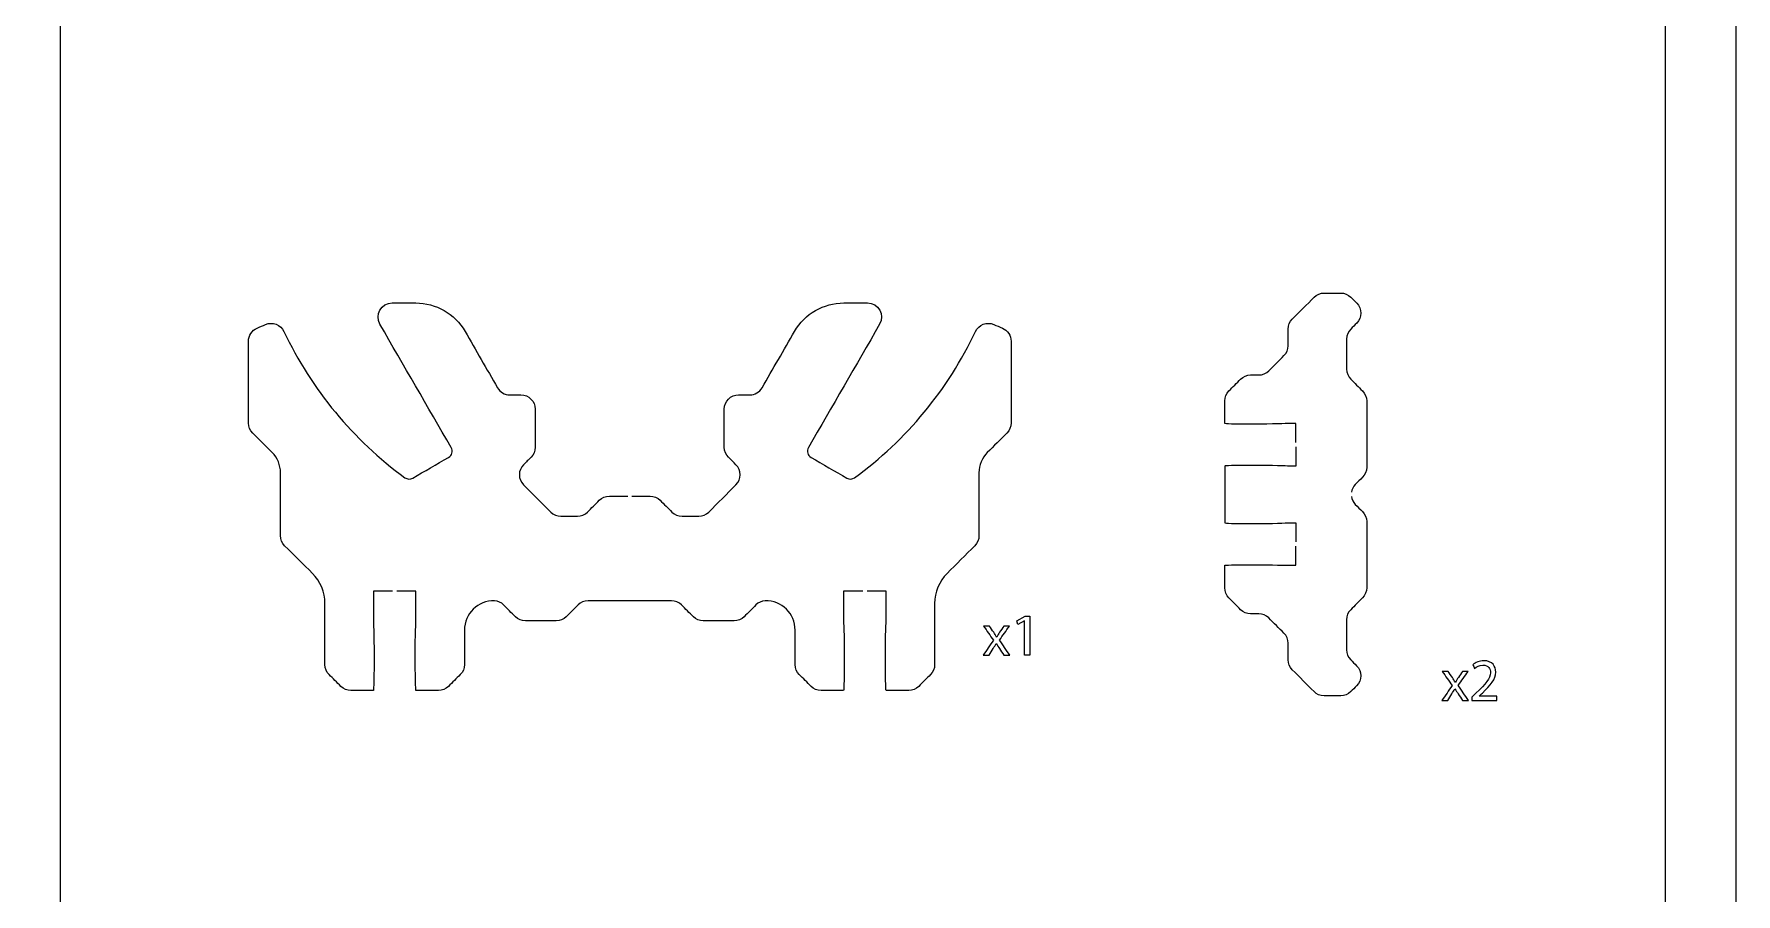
# Model space of a CAD drawing. Extents: x 0 to 395, y 205 to 450.
# Drawn here: x 275.1 to 395, y 328.3 to 388.9 of the extents above; entities that cross this region are included whole.
import ezdxf

# ---------------------------------------------------------------- set-up
doc = ezdxf.new("R2010")
doc.units = 0
doc.header["$MEASUREMENT"] = 0
doc.layers.add('DEFAULT', color=18, linetype='CONTINUOUS')

msp = doc.modelspace()

# ---------------------------------------------------------------- linework, layer by layer
at = {"layer": 'DEFAULT', "color": 18}
for points in [[(395, 205), (0, 205), (0, 450), (395, 450)], [(390, 210), (276.95, 210), (276.95, 445), (390, 445)], [(344.88, 347.57), (344.87, 347.57), (344.39, 347.31), (344.32, 347.59), (344.92, 347.91), (345.24, 347.91), (345.24, 345.16), (344.88, 345.16)]]:
    msp.add_lwpolyline(points, close=True, dxfattribs=at)
at = {"layer": 'DEFAULT', "color": 1}
for points, knots in [([(363.98, 360.14), (363.98, 360.58), (363.98, 361.03), (363.98, 361.48), (363.81, 361.48), (363.65, 361.48), (363.48, 361.48), (363.35, 361.48), (362.36, 361.43), (360.98, 361.43), (359.6, 361.43), (358.98, 361.45), (358.98, 361.48), (358.98, 362.01), (358.98, 362.54), (358.98, 363.07), (358.98, 363.33), (359.08, 363.59), (359.27, 363.78), (359.55, 364.05), (359.82, 364.33), (360.1, 364.6), (360.29, 364.8), (360.54, 364.9), (360.8, 364.9), (361, 364.9), (361.19, 364.9), (361.38, 364.9), (361.65, 364.9), (361.9, 365), (362.09, 365.19), (362.44, 365.55), (362.8, 365.9), (363.15, 366.26), (363.34, 366.44), (363.45, 366.7), (363.45, 366.96), (363.45, 367.35), (363.45, 367.74), (363.45, 368.13), (363.45, 368.4), (363.56, 368.65), (363.74, 368.84), (364.25, 369.35), (364.77, 369.86), (365.28, 370.38), (365.46, 370.56), (365.72, 370.67), (365.98, 370.67), (366.37, 370.67), (366.76, 370.67), (367.15, 370.67), (367.42, 370.67), (367.67, 370.56), (367.86, 370.38), (368, 370.24), (368.14, 370.1), (368.28, 369.96), (368.67, 369.58), (368.67, 368.94), (368.28, 368.55), (368.14, 368.41), (368, 368.27), (367.86, 368.13), (367.67, 367.95), (367.57, 367.69), (367.57, 367.43), (367.57, 366.72), (367.57, 366.02), (367.57, 365.31), (367.57, 365.05), (367.67, 364.79), (367.86, 364.6), (368.13, 364.33), (368.41, 364.05), (368.68, 363.78), (368.87, 363.59), (368.98, 363.33), (368.98, 363.07), (368.98, 361.51), (368.98, 359.96), (368.98, 358.4), (368.98, 358.13), (368.87, 357.88), (368.68, 357.69), (368.52, 357.52), (368.35, 357.36), (368.18, 357.19), (368.03, 357.04), (367.94, 356.84), (367.91, 356.64)], [0, 0, 0, 0, 3.82, 3.82, 3.82, 5.23, 5.23, 5.23, 6.23, 6.23, 6.23, 7.23, 7.23, 7.23, 11.73, 11.73, 11.73, 12.73, 12.73, 12.73, 16.053402, 16.053402, 16.053402, 17.053402, 17.053402, 17.053402, 18.693402, 18.693402, 18.693402, 19.693402, 19.693402, 19.693402, 23.964327, 23.964327, 23.964327, 24.964327, 24.964327, 24.964327, 28.284342, 28.284342, 28.284342, 29.284342, 29.284342, 29.284342, 35.443246, 35.443246, 35.443246, 36.443246, 36.443246, 36.443246, 39.763246, 39.763246, 39.763246, 40.763246, 40.763246, 40.763246, 42.417876, 42.417876, 42.417876, 43.417876, 43.417876, 43.417876, 45.086648, 45.086648, 45.086648, 46.086648, 46.086648, 46.086648, 52.076648, 52.076648, 52.076648, 53.076648, 53.076648, 53.076648, 56.392986, 56.392986, 56.392986, 57.392986, 57.392986, 57.392986, 70.632986, 70.632986, 70.632986, 71.632986, 71.632986, 71.632986, 73.634111, 73.634111, 73.634111, 74.634111, 74.634111, 74.634111, 74.634111]), ([(300.34, 349.67), (299.89, 349.67), (299.44, 349.67), (298.99, 349.67), (298.99, 349.01), (298.99, 348.34), (298.99, 347.67), (298.99, 347.55), (299.04, 346.56), (299.04, 345.17), (299.04, 343.79), (299.02, 342.67), (298.99, 342.67), (298.46, 342.67), (297.93, 342.67), (297.4, 342.67), (297.14, 342.67), (296.89, 342.78), (296.7, 342.96), (296.42, 343.24), (296.15, 343.52), (295.87, 343.79), (295.68, 343.98), (295.58, 344.23), (295.58, 344.5), (295.58, 345.93), (295.58, 347.37), (295.58, 348.8), (295.58, 349.59), (295.26, 350.36), (294.7, 350.92), (294.05, 351.57), (293.4, 352.22), (292.74, 352.87), (292.55, 353.06), (292.45, 353.31), (292.45, 353.58), (292.45, 355.06), (292.45, 356.54), (292.45, 358.02), (292.45, 358.55), (292.24, 359.06), (291.87, 359.43), (291.41, 359.89), (290.95, 360.35), (290.49, 360.81), (290.3, 361), (290.19, 361.25), (290.19, 361.51), (290.19, 363.44), (290.19, 365.36), (290.19, 367.28), (290.19, 367.68), (290.43, 368.04), (290.8, 368.2), (291, 368.29), (291.2, 368.37), (291.4, 368.46), (291.89, 368.66), (292.47, 368.45), (292.69, 367.97), (294.63, 363.86), (297.58, 360.31), (301.21, 357.66), (301.37, 357.55), (301.59, 357.53), (301.76, 357.63), (302.6, 358.12), (303.45, 358.61), (304.29, 359.09), (304.53, 359.23), (304.61, 359.54), (304.47, 359.78), (302.8, 362.68), (301.13, 365.57), (299.45, 368.47), (299.07, 369.14), (299.55, 369.97), (300.32, 369.97), (300.87, 369.97), (301.43, 369.97), (301.98, 369.97), (303.41, 369.97), (304.73, 369.21), (305.45, 367.97), (306.21, 366.65), (306.97, 365.32), (307.74, 364), (307.91, 363.69), (308.24, 363.5), (308.6, 363.5), (308.86, 363.5), (309.13, 363.5), (309.39, 363.5), (309.94, 363.5), (310.39, 363.05), (310.39, 362.5), (310.39, 361.6), (310.39, 360.71), (310.39, 359.81), (310.39, 359.54), (310.28, 359.29), (310.1, 359.1), (309.92, 358.93), (309.75, 358.75), (309.57, 358.58), (309.18, 358.19), (309.18, 357.56), (309.57, 357.16), (310.21, 356.52), (310.85, 355.88), (311.49, 355.24), (311.68, 355.05), (311.94, 354.95), (312.2, 354.95), (312.59, 354.95), (312.99, 354.95), (313.38, 354.95), (313.64, 354.95), (313.9, 355.05), (314.08, 355.24), (314.36, 355.52), (314.64, 355.79), (314.91, 356.07), (315.1, 356.26), (315.36, 356.36), (315.62, 356.36), (316.05, 356.36), (316.48, 356.36), (316.91, 356.36)], [0, 0, 0, 0, 3.83, 3.83, 3.83, 9.5, 9.5, 9.5, 10.5, 10.5, 10.5, 11.5, 11.5, 11.5, 16, 16, 16, 17, 17, 17, 20.33048, 20.33048, 20.33048, 21.33048, 21.33048, 21.33048, 33.50048, 33.50048, 33.50048, 34.50048, 34.50048, 34.50048, 42.335224, 42.335224, 42.335224, 43.335224, 43.335224, 43.335224, 55.915224, 55.915224, 55.915224, 56.915224, 56.915224, 56.915224, 62.444799, 62.444799, 62.444799, 63.444799, 63.444799, 63.444799, 79.784799, 79.784799, 79.784799, 80.784799, 80.784799, 80.784799, 82.6441, 82.6441, 82.6441, 83.6441, 83.6441, 83.6441, 84.6441, 84.6441, 84.6441, 85.6441, 85.6441, 85.6441, 93.923502, 93.923502, 93.923502, 94.923502, 94.923502, 94.923502, 123.372368, 123.372368, 123.372368, 124.372368, 124.372368, 124.372368, 129.082368, 129.082368, 129.082368, 130.082368, 130.082368, 130.082368, 143.070155, 143.070155, 143.070155, 144.070155, 144.070155, 144.070155, 146.310155, 146.310155, 146.310155, 147.310155, 147.310155, 147.310155, 154.940155, 154.940155, 154.940155, 155.940155, 155.940155, 155.940155, 158.033191, 158.033191, 158.033191, 159.033191, 159.033191, 159.033191, 166.733587, 166.733587, 166.733587, 167.733587, 167.733587, 167.733587, 171.063587, 171.063587, 171.063587, 172.063587, 172.063587, 172.063587, 175.386989, 175.386989, 175.386989, 176.386989, 176.386989, 176.386989, 180.036989, 180.036989, 180.036989, 180.036989]), ([(317.21, 356.36), (317.64, 356.36), (318.07, 356.36), (318.5, 356.36), (318.76, 356.36), (319.02, 356.26), (319.2, 356.07), (319.48, 355.79), (319.75, 355.52), (320.03, 355.24), (320.22, 355.05), (320.48, 354.95), (320.74, 354.95), (321.13, 354.95), (321.52, 354.95), (321.92, 354.95), (322.18, 354.95), (322.43, 355.05), (322.62, 355.24), (323.26, 355.88), (323.9, 356.52), (324.54, 357.16), (324.93, 357.56), (324.93, 358.19), (324.54, 358.58), (324.37, 358.75), (324.2, 358.93), (324.02, 359.1), (323.83, 359.29), (323.72, 359.54), (323.72, 359.81), (323.72, 360.71), (323.72, 361.6), (323.72, 362.5), (323.72, 363.05), (324.17, 363.5), (324.73, 363.5), (324.99, 363.5), (325.25, 363.5), (325.52, 363.5), (325.87, 363.5), (326.2, 363.69), (326.38, 364), (327.14, 365.32), (327.91, 366.65), (328.67, 367.97), (329.39, 369.21), (330.71, 369.97), (332.14, 369.97), (332.69, 369.97), (333.24, 369.97), (333.8, 369.97), (334.57, 369.97), (335.05, 369.14), (334.66, 368.47), (332.99, 365.57), (331.32, 362.68), (329.64, 359.78), (329.51, 359.54), (329.59, 359.23), (329.83, 359.09), (330.67, 358.61), (331.51, 358.12), (332.36, 357.63), (332.53, 357.53), (332.75, 357.55), (332.9, 357.66), (336.54, 360.31), (339.49, 363.86), (341.42, 367.97), (341.65, 368.45), (342.22, 368.66), (342.71, 368.46), (342.91, 368.37), (343.11, 368.29), (343.31, 368.2), (343.69, 368.04), (343.92, 367.68), (343.92, 367.28), (343.92, 365.36), (343.92, 363.44), (343.92, 361.52), (343.92, 361.25), (343.82, 361), (343.63, 360.81), (343.17, 360.35), (342.71, 359.89), (342.25, 359.43), (341.88, 359.06), (341.66, 358.55), (341.66, 358.01), (341.66, 356.54), (341.66, 355.06), (341.66, 353.58), (341.66, 353.31), (341.56, 353.06), (341.37, 352.87), (340.72, 352.22), (340.07, 351.57), (339.42, 350.92), (338.86, 350.36), (338.54, 349.59), (338.54, 348.8), (338.54, 347.36), (338.54, 345.93), (338.54, 344.5), (338.54, 344.23), (338.44, 343.98), (338.25, 343.79), (337.97, 343.52), (337.69, 343.24), (337.42, 342.96), (337.23, 342.78), (336.98, 342.67), (336.71, 342.67), (336.18, 342.67), (335.65, 342.67), (335.12, 342.67), (335.09, 342.67), (335.07, 343.79), (335.07, 345.17), (335.07, 346.56), (335.12, 347.55), (335.12, 347.67), (335.12, 348.34), (335.12, 349.01), (335.12, 349.67), (334.67, 349.67), (334.22, 349.67), (333.78, 349.67)], [0, 0, 0, 0, 3.65, 3.65, 3.65, 4.65, 4.65, 4.65, 7.973402, 7.973402, 7.973402, 8.973402, 8.973402, 8.973402, 12.303402, 12.303402, 12.303402, 13.303402, 13.303402, 13.303402, 21.010866, 21.010866, 21.010866, 22.010866, 22.010866, 22.010866, 24.103902, 24.103902, 24.103902, 25.103902, 25.103902, 25.103902, 32.733902, 32.733902, 32.733902, 33.733902, 33.733902, 33.733902, 35.973902, 35.973902, 35.973902, 36.973902, 36.973902, 36.973902, 49.961688, 49.961688, 49.961688, 50.961688, 50.961688, 50.961688, 55.671688, 55.671688, 55.671688, 56.671688, 56.671688, 56.671688, 85.125555, 85.125555, 85.125555, 86.125555, 86.125555, 86.125555, 94.404957, 94.404957, 94.404957, 95.404957, 95.404957, 95.404957, 96.404957, 96.404957, 96.404957, 97.404957, 97.404957, 97.404957, 99.255065, 99.255065, 99.255065, 100.255065, 100.255065, 100.255065, 116.585065, 116.585065, 116.585065, 117.585065, 117.585065, 117.585065, 123.11464, 123.11464, 123.11464, 124.11464, 124.11464, 124.11464, 136.68464, 136.68464, 136.68464, 137.68464, 137.68464, 137.68464, 145.519383, 145.519383, 145.519383, 146.519383, 146.519383, 146.519383, 158.699383, 158.699383, 158.699383, 159.699383, 159.699383, 159.699383, 163.022785, 163.022785, 163.022785, 164.022785, 164.022785, 164.022785, 168.522785, 168.522785, 168.522785, 169.522785, 169.522785, 169.522785, 170.522785, 170.522785, 170.522785, 176.192785, 176.192785, 176.192785, 180.012785, 180.012785, 180.012785, 180.012785]), ([(363.98, 359.84), (363.98, 359.38), (363.98, 358.93), (363.98, 358.48), (363.81, 358.48), (363.65, 358.48), (363.48, 358.48), (363.35, 358.48), (362.36, 358.53), (360.98, 358.53), (359.6, 358.53), (358.98, 358.51), (358.98, 358.48), (358.98, 357.15), (358.98, 355.82), (358.98, 354.48), (358.98, 354.46), (359.6, 354.43), (360.98, 354.43), (362.36, 354.43), (363.35, 354.48), (363.48, 354.48), (363.65, 354.48), (363.81, 354.48), (363.98, 354.48), (363.98, 354.03), (363.98, 353.59), (363.98, 353.14)], [0, 0, 0, 0, 3.83, 3.83, 3.83, 5.24, 5.24, 5.24, 6.24, 6.24, 6.24, 7.24, 7.24, 7.24, 18.58, 18.58, 18.58, 19.58, 19.58, 19.58, 20.58, 20.58, 20.58, 21.99, 21.99, 21.99, 25.81, 25.81, 25.81, 25.81]), ([(367.91, 356.34), (367.94, 356.13), (368.03, 355.94), (368.18, 355.78), (368.35, 355.61), (368.52, 355.44), (368.68, 355.28), (368.87, 355.09), (368.98, 354.84), (368.98, 354.57), (368.98, 353.01), (368.98, 351.46), (368.98, 349.9), (368.98, 349.64), (368.87, 349.38), (368.68, 349.19), (368.41, 348.92), (368.13, 348.64), (367.86, 348.36), (367.67, 348.18), (367.56, 347.92), (367.56, 347.66), (367.56, 346.95), (367.56, 346.25), (367.56, 345.54), (367.56, 345.28), (367.67, 345.02), (367.86, 344.84), (367.99, 344.7), (368.13, 344.56), (368.27, 344.42), (368.66, 344.03), (368.66, 343.4), (368.27, 343), (368.13, 342.87), (368, 342.73), (367.86, 342.59), (367.67, 342.4), (367.41, 342.3), (367.15, 342.3), (366.76, 342.3), (366.37, 342.3), (365.98, 342.3), (365.71, 342.3), (365.46, 342.4), (365.27, 342.59), (364.76, 343.1), (364.25, 343.62), (363.74, 344.13), (363.55, 344.32), (363.45, 344.57), (363.45, 344.84), (363.44, 345.23), (363.44, 345.62), (363.44, 346.01), (363.44, 346.27), (363.34, 346.53), (363.15, 346.71), (362.79, 347.07), (362.44, 347.42), (362.08, 347.78), (361.9, 347.96), (361.64, 348.07), (361.38, 348.07), (361.19, 348.07), (361, 348.07), (360.8, 348.07), (360.54, 348.07), (360.29, 348.18), (360.1, 348.36), (359.82, 348.64), (359.55, 348.92), (359.27, 349.19), (359.08, 349.38), (358.98, 349.64), (358.98, 349.9), (358.98, 350.43), (358.98, 350.96), (358.98, 351.49), (358.98, 351.51), (359.6, 351.53), (360.98, 351.53), (362.36, 351.53), (363.35, 351.49), (363.48, 351.49), (363.65, 351.49), (363.81, 351.49), (363.98, 351.49), (363.98, 351.94), (363.98, 352.39), (363.98, 352.84)], [0, 0, 0, 0, 1, 1, 1, 3.008183, 3.008183, 3.008183, 4.008183, 4.008183, 4.008183, 17.248183, 17.248183, 17.248183, 18.248183, 18.248183, 18.248183, 21.571585, 21.571585, 21.571585, 22.571585, 22.571585, 22.571585, 28.561585, 28.561585, 28.561585, 29.561585, 29.561585, 29.561585, 31.230357, 31.230357, 31.230357, 32.230357, 32.230357, 32.230357, 33.884987, 33.884987, 33.884987, 34.884987, 34.884987, 34.884987, 38.204987, 38.204987, 38.204987, 39.204987, 39.204987, 39.204987, 45.363891, 45.363891, 45.363891, 46.363891, 46.363891, 46.363891, 49.693906, 49.693906, 49.693906, 50.693906, 50.693906, 50.693906, 54.964831, 54.964831, 54.964831, 55.964831, 55.964831, 55.964831, 57.594831, 57.594831, 57.594831, 58.594831, 58.594831, 58.594831, 61.918233, 61.918233, 61.918233, 62.918233, 62.918233, 62.918233, 67.408233, 67.408233, 67.408233, 68.408233, 68.408233, 68.408233, 69.408233, 69.408233, 69.408233, 70.818233, 70.818233, 70.818233, 74.648233, 74.648233, 74.648233, 74.648233]), ([(333.48, 349.67), (333.03, 349.67), (332.57, 349.67), (332.12, 349.67), (332.12, 349.01), (332.12, 348.34), (332.12, 347.67), (332.12, 347.55), (332.17, 346.56), (332.17, 345.17), (332.17, 343.79), (332.15, 342.67), (332.12, 342.67), (331.6, 342.67), (331.07, 342.67), (330.54, 342.67), (330.27, 342.67), (330.02, 342.78), (329.83, 342.96), (329.56, 343.24), (329.28, 343.52), (329, 343.79), (328.82, 343.98), (328.71, 344.23), (328.71, 344.5), (328.71, 345.31), (328.71, 346.12), (328.71, 346.93), (328.71, 348.09), (327.76, 349.03), (326.59, 348.99), (326.35, 348.98), (326.12, 348.87), (325.95, 348.7), (325.67, 348.42), (325.39, 348.14), (325.12, 347.87), (324.93, 347.68), (324.68, 347.58), (324.41, 347.58), (323.69, 347.58), (322.96, 347.58), (322.24, 347.58), (321.98, 347.58), (321.72, 347.68), (321.54, 347.87), (321.26, 348.14), (320.98, 348.42), (320.71, 348.7), (320.52, 348.88), (320.26, 348.99), (320, 348.99), (318.04, 348.99), (316.08, 348.99), (314.12, 348.99), (313.85, 348.99), (313.6, 348.88), (313.41, 348.7), (313.13, 348.42), (312.86, 348.14), (312.58, 347.87), (312.39, 347.68), (312.14, 347.58), (311.88, 347.58), (311.15, 347.58), (310.43, 347.58), (309.7, 347.58), (309.44, 347.58), (309.19, 347.68), (309, 347.87), (308.72, 348.14), (308.44, 348.42), (308.17, 348.7), (308, 348.87), (307.77, 348.98), (307.53, 348.99), (306.36, 349.03), (305.41, 348.09), (305.41, 346.93), (305.41, 346.12), (305.41, 345.31), (305.41, 344.5), (305.41, 344.23), (305.3, 343.98), (305.11, 343.79), (304.84, 343.52), (304.56, 343.24), (304.28, 342.96), (304.1, 342.78), (303.84, 342.67), (303.58, 342.67), (303.05, 342.67), (302.52, 342.67), (301.99, 342.67), (301.97, 342.67), (301.94, 343.79), (301.94, 345.17), (301.94, 346.56), (301.99, 347.55), (301.99, 347.67), (301.99, 348.34), (301.99, 349.01), (301.99, 349.67), (301.54, 349.67), (301.09, 349.67), (300.64, 349.67)], [0, 0, 0, 0, 3.83, 3.83, 3.83, 9.5, 9.5, 9.5, 10.5, 10.5, 10.5, 11.5, 11.5, 11.5, 16, 16, 16, 17, 17, 17, 20.33048, 20.33048, 20.33048, 21.33048, 21.33048, 21.33048, 28.23048, 28.23048, 28.23048, 29.23048, 29.23048, 29.23048, 30.23048, 30.23048, 30.23048, 33.553882, 33.553882, 33.553882, 34.553882, 34.553882, 34.553882, 40.713882, 40.713882, 40.713882, 41.713882, 41.713882, 41.713882, 45.044363, 45.044363, 45.044363, 46.044363, 46.044363, 46.044363, 62.714363, 62.714363, 62.714363, 63.714363, 63.714363, 63.714363, 67.037765, 67.037765, 67.037765, 68.037765, 68.037765, 68.037765, 74.197765, 74.197765, 74.197765, 75.197765, 75.197765, 75.197765, 78.528245, 78.528245, 78.528245, 79.528245, 79.528245, 79.528245, 80.528245, 80.528245, 80.528245, 87.418245, 87.418245, 87.418245, 88.418245, 88.418245, 88.418245, 91.741647, 91.741647, 91.741647, 92.741647, 92.741647, 92.741647, 97.241647, 97.241647, 97.241647, 98.241647, 98.241647, 98.241647, 99.241647, 99.241647, 99.241647, 104.911647, 104.911647, 104.911647, 108.731647, 108.731647, 108.731647, 108.731647])]:
    msp.add_open_spline(points, degree=3, knots=knots, dxfattribs=at)
at = {"layer": 'DEFAULT', "color": 18}
for points, knots in [([(342.4, 347.21), (342.5, 347.06), (342.6, 346.92), (342.7, 346.77), (342.77, 346.66), (342.84, 346.55), (342.9, 346.44), (342.91, 346.44), (342.91, 346.44), (342.92, 346.44), (342.98, 346.56), (343.05, 346.66), (343.12, 346.77), (343.21, 346.92), (343.31, 347.07), (343.41, 347.21), (343.54, 347.21), (343.67, 347.21), (343.81, 347.21), (343.58, 346.88), (343.34, 346.55), (343.11, 346.22), (343.35, 345.87), (343.59, 345.52), (343.83, 345.16), (343.69, 345.16), (343.55, 345.16), (343.41, 345.16), (343.31, 345.32), (343.21, 345.47), (343.11, 345.62), (343.03, 345.74), (342.96, 345.86), (342.88, 345.98), (342.81, 345.86), (342.74, 345.75), (342.66, 345.62), (342.56, 345.47), (342.46, 345.32), (342.37, 345.16), (342.23, 345.16), (342.09, 345.16), (341.96, 345.16), (342.2, 345.51), (342.44, 345.86), (342.68, 346.21), (342.45, 346.54), (342.22, 346.88), (341.99, 347.21), (342.13, 347.21), (342.27, 347.21), (342.4, 347.21)], [1.176, 1.176, 1.176, 1.176, 2.672308, 2.672308, 2.672308, 3.672308, 3.672308, 3.672308, 3.708308, 3.708308, 3.708308, 4.708308, 4.708308, 4.708308, 6.188538, 6.188538, 6.188538, 7.326538, 7.326538, 7.326538, 10.760447, 10.760447, 10.760447, 14.386123, 14.386123, 14.386123, 15.585123, 15.585123, 15.585123, 17.146138, 17.146138, 17.146138, 18.169138, 18.169138, 18.169138, 19.169138, 19.169138, 19.169138, 20.722556, 20.722556, 20.722556, 21.886556, 21.886556, 21.886556, 25.496184, 25.496184, 25.496184, 28.953882, 28.953882, 28.953882, 30.129882, 30.129882, 30.129882, 30.129882]), ([(376.39, 341.97), (376.39, 342.05), (376.39, 342.13), (376.39, 342.2), (376.49, 342.3), (376.59, 342.39), (376.68, 342.49), (377.39, 343.15), (377.7, 343.51), (377.71, 343.92), (377.71, 344.2), (377.57, 344.46), (377.16, 344.46), (376.91, 344.46), (376.71, 344.33), (376.58, 344.23), (376.54, 344.32), (376.5, 344.4), (376.46, 344.49), (376.65, 344.65), (376.92, 344.77), (377.24, 344.77), (377.83, 344.77), (378.08, 344.36), (378.08, 343.97), (378.08, 343.46), (377.71, 343.05), (377.13, 342.49), (377.06, 342.43), (376.99, 342.36), (376.91, 342.28), (377.32, 342.28), (377.74, 342.28), (378.15, 342.28), (378.15, 342.18), (378.15, 342.08), (378.15, 341.97), (377.56, 341.97), (376.98, 341.97), (376.39, 341.97)], [4.977, 4.977, 4.977, 4.977, 5.625, 5.625, 5.625, 6.777709, 6.777709, 6.777709, 7.777709, 7.777709, 7.777709, 8.777709, 8.777709, 8.777709, 9.777709, 9.777709, 9.777709, 10.593151, 10.593151, 10.593151, 11.593151, 11.593151, 11.593151, 12.593151, 12.593151, 12.593151, 13.593151, 13.593151, 13.593151, 14.466036, 14.466036, 14.466036, 17.968036, 17.968036, 17.968036, 18.844036, 18.844036, 18.844036, 23.821036, 23.821036, 23.821036, 23.821036]), ([(374.72, 344.02), (374.82, 343.87), (374.92, 343.73), (375.02, 343.58), (375.09, 343.47), (375.16, 343.36), (375.22, 343.25), (375.23, 343.25), (375.23, 343.25), (375.24, 343.25), (375.3, 343.37), (375.37, 343.48), (375.44, 343.59), (375.54, 343.73), (375.63, 343.88), (375.73, 344.02), (375.86, 344.02), (376, 344.02), (376.13, 344.02), (375.9, 343.69), (375.66, 343.36), (375.43, 343.03), (375.67, 342.68), (375.91, 342.33), (376.15, 341.97), (376.01, 341.97), (375.87, 341.97), (375.73, 341.97), (375.63, 342.13), (375.53, 342.28), (375.43, 342.43), (375.35, 342.55), (375.28, 342.67), (375.2, 342.79), (375.13, 342.67), (375.06, 342.56), (374.98, 342.43), (374.88, 342.28), (374.79, 342.13), (374.69, 341.97), (374.55, 341.97), (374.41, 341.97), (374.28, 341.97), (374.52, 342.32), (374.76, 342.67), (375, 343.02), (374.77, 343.35), (374.54, 343.69), (374.31, 344.02), (374.45, 344.02), (374.59, 344.02), (374.72, 344.02)], [1.176, 1.176, 1.176, 1.176, 2.672308, 2.672308, 2.672308, 3.672308, 3.672308, 3.672308, 3.708308, 3.708308, 3.708308, 4.708308, 4.708308, 4.708308, 6.188538, 6.188538, 6.188538, 7.327538, 7.327538, 7.327538, 10.762024, 10.762024, 10.762024, 14.387699, 14.387699, 14.387699, 15.586699, 15.586699, 15.586699, 17.147714, 17.147714, 17.147714, 18.170714, 18.170714, 18.170714, 19.170714, 19.170714, 19.170714, 20.724672, 20.724672, 20.724672, 21.888672, 21.888672, 21.888672, 25.4983, 25.4983, 25.4983, 28.955998, 28.955998, 28.955998, 30.131998, 30.131998, 30.131998, 30.131998])]:
    msp.add_open_spline(points, degree=3, knots=knots, dxfattribs=at)

doc.saveas('drawing.dxf')
